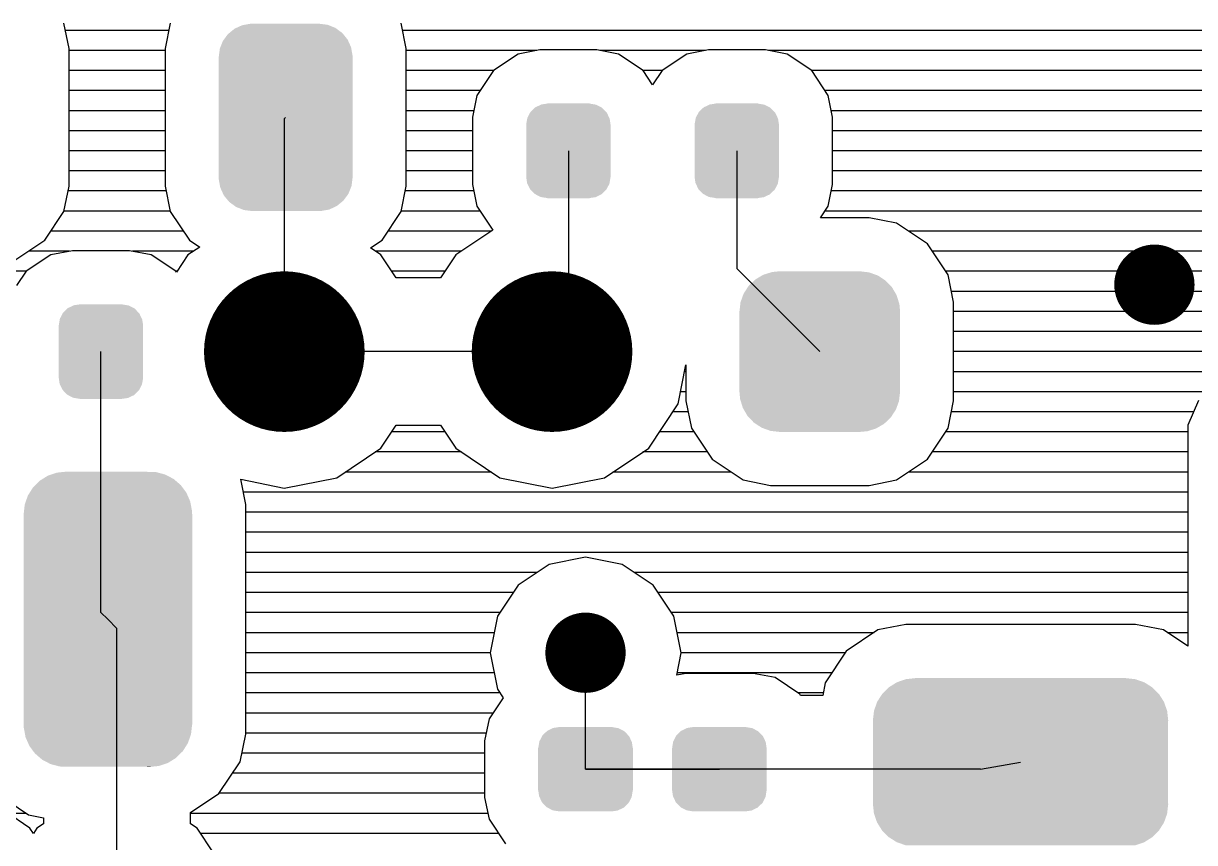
# Model space of a CAD drawing. Extents: x 295 to 953, y 10 to 290.
# Drawn here: x 681.49 to 705.93, y 253.35 to 270.45 of the extents above; entities that cross this region are included whole.
import ezdxf

# ---------------------------------------------------------------- set-up
doc = ezdxf.new("R2010")
doc.units = 0
doc.header["$LTSCALE"] = 5
doc.header["$MEASUREMENT"] = 0
doc.layers.get('0').update_dxf_attribs({"linetype": 'CONTINUOUS', "lineweight": 25})
doc.layers.add('DV-DPO-A6_BOT', color=7, linetype='CONTINUOUS')

msp = doc.modelspace()

# ---------------------------------------------------------------- linework, layer by layer
for points, const_width in [([(705.512, 264.999, -1), (704.674, 264.999, -1)], 0.838), ([(687.771, 263.602, -1), (686.094, 263.602, -1)], 1.676), ([(693.359, 263.602, -1), (691.682, 263.602, -1)], 1.676), ([(693.638, 257.316, -1), (692.8, 257.316, -1)], 0.838)]:
    msp.add_lwpolyline(points, format="xyb", close=True, dxfattribs=dict(const_width=const_width))
for points in [[(688.023, 270.341), (687.998, 270.36), (685.892, 270.341), (685.932, 270.36)], [(687.998, 270.36), (687.859, 270.415), (685.932, 270.36), (686.052, 270.415)], [(687.859, 270.415), (687.834, 270.425), (686.052, 270.415), (686.107, 270.425)], [(687.834, 270.425), (687.666, 270.446), (686.107, 270.425), (686.226, 270.446)], [(687.666, 270.446), (687.659, 270.447), (686.226, 270.446), (686.262, 270.447)], [(688.266, 270.088), (688.251, 270.119), (685.651, 270.088), (685.674, 270.119)], [(688.251, 270.119), (688.161, 270.23), (685.674, 270.119), (685.755, 270.23)], [(688.161, 270.23), (688.14, 270.255), (685.755, 270.23), (685.787, 270.255)], [(688.14, 270.255), (688.023, 270.341), (685.787, 270.255), (685.892, 270.341)], [(688.356, 269.785), (688.331, 269.924), (685.568, 269.785), (685.586, 269.924)], [(688.331, 269.924), (688.325, 269.959), (685.586, 269.924), (685.599, 269.959)], [(688.325, 269.959), (688.266, 270.088), (685.599, 269.959), (685.651, 270.088)], [(688.357, 269.749), (688.356, 269.785), (685.563, 269.749), (685.568, 269.785)], [(688.357, 267.234), (688.357, 269.749), (685.563, 267.234), (685.563, 269.749)], [(693.65, 268.604), (693.564, 268.692), (692.07, 268.604), (692.161, 268.692)], [(693.564, 268.692), (693.547, 268.701), (692.161, 268.692), (692.171, 268.701)], [(693.547, 268.701), (693.441, 268.756), (692.171, 268.701), (692.287, 268.756)], [(693.441, 268.756), (693.412, 268.761), (692.287, 268.756), (692.297, 268.761)], [(693.412, 268.761), (693.303, 268.779), (692.297, 268.761), (692.42, 268.779)], [(693.303, 268.779), (693.303, 268.782), (692.42, 268.779), (692.42, 268.782)], [(697.164, 268.604), (697.079, 268.692), (695.585, 268.604), (695.676, 268.692)], [(697.079, 268.692), (697.062, 268.701), (695.676, 268.692), (695.686, 268.701)], [(697.062, 268.701), (696.955, 268.756), (695.686, 268.701), (695.802, 268.756)], [(696.955, 268.756), (696.927, 268.761), (695.802, 268.756), (695.812, 268.761)], [(696.927, 268.761), (696.818, 268.779), (695.812, 268.761), (695.935, 268.779)], [(696.818, 268.779), (696.818, 268.782), (695.935, 268.779), (695.935, 268.782)], [(693.741, 268.344), (693.723, 268.466), (691.981, 268.344), (692.002, 268.466)], [(693.723, 268.466), (693.716, 268.481), (692.002, 268.466), (692.005, 268.481)], [(693.716, 268.481), (693.662, 268.592), (692.005, 268.481), (692.063, 268.592)], [(693.662, 268.592), (693.65, 268.604), (692.063, 268.592), (692.07, 268.604)], [(697.256, 268.344), (697.238, 268.466), (695.496, 268.344), (695.517, 268.466)], [(697.238, 268.466), (697.23, 268.481), (695.517, 268.466), (695.519, 268.481)], [(697.23, 268.481), (697.177, 268.592), (695.519, 268.481), (695.578, 268.592)], [(697.177, 268.592), (697.164, 268.604), (695.578, 268.592), (695.585, 268.604)], [(693.741, 268.341), (693.741, 268.344), (691.981, 268.341), (691.981, 268.344)], [(693.741, 267.245), (693.741, 268.341), (691.981, 267.245), (691.981, 268.341)], [(697.256, 268.341), (697.256, 268.344), (695.496, 268.341), (695.496, 268.344)], [(697.256, 267.245), (697.256, 268.341), (695.496, 267.245), (695.496, 268.341)], [(688.353, 267.198), (688.357, 267.234), (685.564, 267.198), (685.563, 267.234)], [(688.335, 267.059), (688.353, 267.198), (685.589, 267.059), (685.564, 267.198)], [(693.741, 267.243), (693.741, 267.245), (691.981, 267.243), (691.981, 267.245)], [(693.721, 267.12), (693.741, 267.243), (692, 267.12), (691.981, 267.243)], [(697.256, 267.243), (697.256, 267.245), (695.496, 267.243), (695.496, 267.245)], [(697.235, 267.12), (697.256, 267.243), (695.515, 267.12), (695.496, 267.243)], [(688.321, 267.025), (688.335, 267.059), (685.596, 267.025), (685.589, 267.059)], [(688.27, 266.896), (688.321, 267.025), (685.655, 266.896), (685.596, 267.025)], [(693.718, 267.105), (693.721, 267.12), (692.007, 267.105), (692, 267.12)], [(693.659, 266.994), (693.718, 267.105), (692.061, 266.994), (692.007, 267.105)], [(693.653, 266.982), (693.659, 266.994), (692.073, 266.982), (692.061, 266.994)], [(693.561, 266.894), (693.653, 266.982), (692.158, 266.894), (692.073, 266.982)], [(697.233, 267.105), (697.235, 267.12), (695.522, 267.105), (695.515, 267.12)], [(697.174, 266.994), (697.233, 267.105), (695.576, 266.994), (695.522, 267.105)], [(697.167, 266.982), (697.174, 266.994), (695.588, 266.982), (695.576, 266.994)], [(697.076, 266.894), (697.167, 266.982), (695.673, 266.894), (695.588, 266.982)], [(688.247, 266.864), (688.27, 266.896), (685.669, 266.864), (685.655, 266.896)], [(688.165, 266.753), (688.247, 266.864), (685.76, 266.753), (685.669, 266.864)], [(688.134, 266.728), (688.165, 266.753), (685.781, 266.728), (685.76, 266.753)], [(688.029, 266.642), (688.134, 266.728), (685.898, 266.642), (685.781, 266.728)], [(693.552, 266.885), (693.561, 266.894), (692.176, 266.885), (692.158, 266.894)], [(693.435, 266.83), (693.552, 266.885), (692.282, 266.83), (692.176, 266.885)], [(693.426, 266.825), (693.435, 266.83), (692.311, 266.825), (692.282, 266.83)], [(693.303, 266.808), (693.426, 266.825), (692.42, 266.808), (692.311, 266.825)], [(693.303, 266.804), (693.303, 266.808), (692.42, 266.804), (692.42, 266.808)], [(697.067, 266.885), (697.076, 266.894), (695.69, 266.885), (695.673, 266.894)], [(696.95, 266.83), (697.067, 266.885), (695.797, 266.83), (695.69, 266.885)], [(696.941, 266.825), (696.95, 266.83), (695.826, 266.825), (695.797, 266.83)], [(696.818, 266.808), (696.941, 266.825), (695.935, 266.808), (695.826, 266.825)], [(696.818, 266.804), (696.818, 266.808), (695.935, 266.804), (695.935, 266.808)], [(687.989, 266.623), (688.029, 266.642), (685.923, 266.623), (685.898, 266.642)], [(687.869, 266.568), (687.989, 266.623), (686.062, 266.568), (685.923, 266.623)], [(687.813, 266.558), (687.869, 266.568), (686.087, 266.558), (686.062, 266.568)], [(687.695, 266.537), (687.813, 266.558), (686.254, 266.537), (686.087, 266.558)], [(687.659, 266.536), (687.695, 266.537), (686.262, 266.536), (686.254, 266.537)], [(699.274, 265.207), (699.139, 265.256), (696.932, 265.207), (697.09, 265.256)], [(699.139, 265.256), (699.069, 265.264), (697.09, 265.256), (697.117, 265.264)], [(699.069, 265.264), (698.947, 265.279), (697.117, 265.264), (697.27, 265.279)], [(699.586, 264.976), (699.482, 265.085), (696.625, 264.976), (696.74, 265.085)], [(699.482, 265.085), (699.445, 265.109), (696.74, 265.085), (696.765, 265.109)], [(699.445, 265.109), (699.32, 265.191), (696.765, 265.109), (696.904, 265.191)], [(699.32, 265.191), (699.274, 265.207), (696.904, 265.191), (696.932, 265.207)], [(699.759, 264.632), (699.713, 264.779), (696.454, 264.632), (696.507, 264.779)], [(699.713, 264.779), (699.693, 264.814), (696.507, 264.779), (696.52, 264.814)], [(699.693, 264.814), (699.616, 264.945), (696.52, 264.814), (696.605, 264.945)], [(699.616, 264.945), (699.586, 264.976), (696.605, 264.945), (696.625, 264.976)], [(683.893, 264.413), (683.808, 264.501), (682.313, 264.413), (682.405, 264.501)], [(683.808, 264.501), (683.79, 264.51), (682.405, 264.501), (682.414, 264.51)], [(683.79, 264.51), (683.684, 264.565), (682.414, 264.51), (682.53, 264.565)], [(683.684, 264.565), (683.655, 264.57), (682.53, 264.565), (682.54, 264.57)], [(683.655, 264.57), (683.546, 264.588), (682.54, 264.57), (682.663, 264.588)], [(683.546, 264.588), (683.546, 264.591), (682.663, 264.588), (682.663, 264.591)], [(699.785, 264.44), (699.771, 264.594), (696.432, 264.44), (696.45, 264.594)], [(699.771, 264.594), (699.759, 264.632), (696.45, 264.594), (696.454, 264.632)], [(683.985, 264.153), (683.966, 264.275), (682.225, 264.153), (682.245, 264.275)], [(683.966, 264.275), (683.959, 264.29), (682.245, 264.275), (682.248, 264.29)], [(683.959, 264.29), (683.905, 264.401), (682.248, 264.29), (682.307, 264.401)], [(683.905, 264.401), (683.893, 264.413), (682.307, 264.401), (682.313, 264.413)], [(699.785, 262.764), (699.785, 264.44), (696.432, 262.764), (696.432, 264.44)], [(683.985, 264.15), (683.985, 264.153), (682.225, 264.15), (682.225, 264.153)], [(683.985, 263.054), (683.985, 264.15), (682.225, 263.054), (682.225, 264.15)], [(683.985, 263.052), (683.985, 263.054), (682.225, 263.052), (682.225, 263.054)], [(683.964, 262.929), (683.985, 263.052), (682.243, 262.929), (682.225, 263.052)], [(683.961, 262.914), (683.964, 262.929), (682.25, 262.914), (682.243, 262.929)], [(683.903, 262.803), (683.961, 262.914), (682.304, 262.803), (682.25, 262.914)], [(683.896, 262.791), (683.903, 262.803), (682.316, 262.791), (682.304, 262.803)], [(683.805, 262.703), (683.896, 262.791), (682.401, 262.703), (682.316, 262.791)], [(683.795, 262.694), (683.805, 262.703), (682.419, 262.694), (682.401, 262.703)], [(683.679, 262.639), (683.795, 262.694), (682.525, 262.639), (682.419, 262.694)], [(683.669, 262.634), (683.679, 262.639), (682.554, 262.634), (682.525, 262.639)], [(683.546, 262.617), (683.669, 262.634), (682.663, 262.617), (682.554, 262.634)], [(683.546, 262.613), (683.546, 262.617), (682.663, 262.613), (682.663, 262.617)], [(699.767, 262.61), (699.785, 262.764), (696.446, 262.61), (696.432, 262.764)], [(699.763, 262.572), (699.767, 262.61), (696.458, 262.572), (696.446, 262.61)], [(699.71, 262.426), (699.763, 262.572), (696.503, 262.426), (696.458, 262.572)], [(699.697, 262.39), (699.71, 262.426), (696.524, 262.39), (696.503, 262.426)], [(699.611, 262.259), (699.697, 262.39), (696.601, 262.259), (696.524, 262.39)], [(699.591, 262.228), (699.611, 262.259), (696.63, 262.228), (696.601, 262.259)], [(699.477, 262.119), (699.591, 262.228), (696.735, 262.119), (696.63, 262.228)], [(699.452, 262.095), (699.477, 262.119), (696.772, 262.095), (696.735, 262.119)], [(699.313, 262.014), (699.452, 262.095), (696.896, 262.014), (696.772, 262.095)], [(699.285, 261.997), (699.313, 262.014), (696.943, 261.997), (696.896, 262.014)], [(699.126, 261.948), (699.285, 261.997), (697.078, 261.948), (696.943, 261.997)], [(699.1, 261.94), (699.126, 261.948), (697.148, 261.94), (697.078, 261.948)], [(698.947, 261.926), (699.1, 261.94), (697.27, 261.926), (697.148, 261.94)], [(684.447, 261.036), (684.299, 261.075), (682.069, 261.036), (682.183, 261.075)], [(684.299, 261.075), (684.255, 261.087), (682.183, 261.075), (682.292, 261.087)], [(684.255, 261.087), (684.057, 261.093), (682.292, 261.087), (682.354, 261.093)], [(682.441, 261.093), (682.379, 261.096), (682.354, 261.093), (682.379, 261.096)], [(684.772, 260.815), (684.666, 260.906), (681.735, 260.815), (681.827, 260.906)], [(684.666, 260.906), (684.622, 260.944), (681.827, 260.906), (681.887, 260.944)], [(684.622, 260.944), (684.494, 261.011), (681.887, 260.944), (681.995, 261.011)], [(684.494, 261.011), (684.447, 261.036), (681.995, 261.011), (682.069, 261.036)], [(684.969, 260.474), (684.914, 260.599), (681.536, 260.474), (681.581, 260.599)], [(684.914, 260.599), (684.89, 260.655), (681.581, 260.599), (681.616, 260.655)], [(684.89, 260.655), (684.807, 260.767), (681.616, 260.655), (681.686, 260.767)], [(684.807, 260.767), (684.772, 260.815), (681.686, 260.767), (681.735, 260.815)], [(685.005, 260.279), (684.98, 260.413), (681.5, 260.279), (681.515, 260.413)], [(684.98, 260.413), (684.969, 260.474), (681.515, 260.413), (681.536, 260.474)], [(685.01, 255.815), (685.01, 260.213), (681.49, 255.815), (681.49, 260.213)], [(685.007, 260.216), (685.005, 260.279), (681.492, 260.216), (681.5, 260.279)], [(685.007, 260.213), (685.007, 260.216), (681.492, 260.213), (681.492, 260.216)], [(705.044, 256.597), (704.882, 256.699), (699.553, 256.597), (699.718, 256.699)], [(704.882, 256.699), (704.875, 256.701), (699.718, 256.699), (699.722, 256.701)], [(704.875, 256.701), (704.695, 256.764), (699.722, 256.701), (699.906, 256.764)], [(704.695, 256.764), (704.684, 256.765), (699.906, 256.764), (699.909, 256.765)], [(704.684, 256.765), (704.498, 256.786), (699.909, 256.765), (700.101, 256.786)], [(704.498, 256.786), (704.498, 256.79), (700.101, 256.786), (700.101, 256.79)], [(705.292, 256.291), (705.19, 256.454), (699.306, 256.291), (699.41, 256.454)], [(705.19, 256.454), (705.185, 256.458), (699.41, 256.454), (699.413, 256.458)], [(705.185, 256.458), (705.05, 256.594), (699.413, 256.458), (699.55, 256.594)], [(705.05, 256.594), (705.044, 256.597), (699.55, 256.594), (699.553, 256.597)], [(705.358, 256.104), (705.295, 256.286), (699.24, 256.104), (699.305, 256.286)], [(705.295, 256.286), (705.292, 256.291), (699.305, 256.286), (699.306, 256.291)], [(705.381, 255.907), (705.36, 256.099), (699.218, 255.907), (699.24, 256.099)], [(705.36, 256.099), (705.358, 256.104), (699.24, 256.099), (699.24, 256.104)], [(685.007, 255.812), (685.007, 255.815), (681.492, 255.812), (681.492, 255.815)], [(685, 255.749), (685.007, 255.812), (681.495, 255.749), (681.492, 255.812)], [(684.985, 255.616), (685, 255.749), (681.52, 255.616), (681.495, 255.749)], [(694.014, 255.685), (693.907, 255.742), (692.419, 255.685), (692.536, 255.742)], [(693.907, 255.742), (693.88, 255.746), (692.536, 255.742), (692.545, 255.746)], [(693.88, 255.746), (693.769, 255.765), (692.545, 255.746), (692.668, 255.765)], [(696.808, 255.685), (696.701, 255.742), (695.213, 255.685), (695.33, 255.742)], [(696.701, 255.742), (696.674, 255.746), (695.33, 255.742), (695.339, 255.746)], [(696.674, 255.746), (696.563, 255.765), (695.339, 255.746), (695.462, 255.765)], [(705.378, 255.837), (705.381, 255.907), (699.22, 255.837), (699.218, 255.907)], [(705.378, 254.223), (705.378, 255.837), (699.22, 254.223), (699.22, 255.837)], [(684.964, 255.554), (684.985, 255.616), (681.531, 255.554), (681.52, 255.616)], [(684.919, 255.429), (684.964, 255.554), (681.586, 255.429), (681.531, 255.554)], [(694.205, 255.326), (694.187, 255.45), (692.233, 255.326), (692.253, 255.45)], [(694.187, 255.45), (694.181, 255.464), (692.253, 255.45), (692.255, 255.464)], [(694.181, 255.464), (694.127, 255.576), (692.255, 255.464), (692.313, 255.576)], [(694.127, 255.576), (694.116, 255.588), (692.313, 255.576), (692.319, 255.588)], [(694.116, 255.588), (694.03, 255.677), (692.319, 255.588), (692.41, 255.677)], [(694.03, 255.677), (694.014, 255.685), (692.41, 255.677), (692.419, 255.685)], [(696.999, 255.326), (696.981, 255.45), (695.027, 255.326), (695.047, 255.45)], [(696.981, 255.45), (696.975, 255.464), (695.047, 255.45), (695.049, 255.464)], [(696.975, 255.464), (696.921, 255.576), (695.049, 255.464), (695.107, 255.576)], [(696.921, 255.576), (696.91, 255.588), (695.107, 255.576), (695.113, 255.588)], [(696.91, 255.588), (696.824, 255.677), (695.113, 255.588), (695.204, 255.677)], [(696.824, 255.677), (696.808, 255.685), (695.204, 255.677), (695.213, 255.685)], [(684.884, 255.373), (684.919, 255.429), (681.61, 255.373), (681.586, 255.429)], [(684.814, 255.261), (684.884, 255.373), (681.692, 255.261), (681.61, 255.373)], [(684.765, 255.214), (684.814, 255.261), (681.728, 255.214), (681.692, 255.261)], [(684.673, 255.122), (684.765, 255.214), (681.834, 255.122), (681.728, 255.214)], [(694.208, 254.443), (694.208, 255.326), (692.23, 254.443), (692.23, 255.326)], [(697.002, 254.443), (697.002, 255.326), (695.024, 254.443), (695.024, 255.326)], [(684.613, 255.084), (684.673, 255.122), (681.878, 255.084), (681.834, 255.122)], [(684.505, 255.017), (684.613, 255.084), (682.006, 255.017), (681.878, 255.084)], [(684.432, 254.992), (684.505, 255.017), (682.053, 254.992), (682.006, 255.017)], [(684.317, 254.953), (684.432, 254.992), (682.201, 254.953), (682.053, 254.992)], [(684.209, 254.942), (684.317, 254.953), (682.245, 254.942), (682.201, 254.953)], [(684.147, 254.935), (684.209, 254.942), (682.443, 254.935), (682.245, 254.942)], [(684.12, 254.932), (684.147, 254.935), (684.12, 254.932), (684.057, 254.935)], [(694.185, 254.32), (694.205, 254.443), (692.25, 254.32), (692.233, 254.443)], [(694.183, 254.306), (694.185, 254.32), (692.257, 254.306), (692.25, 254.32)], [(694.125, 254.194), (694.183, 254.306), (692.311, 254.194), (692.257, 254.306)], [(696.979, 254.32), (696.999, 254.443), (695.044, 254.32), (695.027, 254.443)], [(696.977, 254.306), (696.979, 254.32), (695.051, 254.306), (695.044, 254.32)], [(696.919, 254.194), (696.977, 254.306), (695.105, 254.194), (695.051, 254.306)], [(694.119, 254.182), (694.125, 254.194), (692.322, 254.182), (692.311, 254.194)], [(694.027, 254.093), (694.119, 254.182), (692.407, 254.093), (692.322, 254.182)], [(694.019, 254.084), (694.027, 254.093), (692.424, 254.084), (692.407, 254.093)], [(693.902, 254.028), (694.019, 254.084), (692.531, 254.028), (692.424, 254.084)], [(693.893, 254.023), (693.902, 254.028), (692.557, 254.023), (692.531, 254.028)], [(693.769, 254.005), (693.893, 254.023), (692.668, 254.005), (692.557, 254.023)], [(696.913, 254.182), (696.919, 254.194), (695.116, 254.182), (695.105, 254.194)], [(696.821, 254.093), (696.913, 254.182), (695.201, 254.093), (695.116, 254.182)], [(696.813, 254.084), (696.821, 254.093), (695.218, 254.084), (695.201, 254.093)], [(696.696, 254.028), (696.813, 254.084), (695.325, 254.028), (695.218, 254.084)], [(696.687, 254.023), (696.696, 254.028), (695.351, 254.023), (695.325, 254.028)], [(696.563, 254.005), (696.687, 254.023), (695.462, 254.005), (695.351, 254.023)], [(705.381, 254.153), (705.378, 254.223), (699.218, 254.153), (699.22, 254.223)], [(705.359, 253.962), (705.381, 254.153), (699.239, 253.962), (699.218, 254.153)], [(705.359, 253.956), (705.359, 253.962), (699.241, 253.956), (699.239, 253.962)], [(705.294, 253.774), (705.359, 253.956), (699.304, 253.774), (699.241, 253.956)], [(705.292, 253.769), (705.294, 253.774), (699.307, 253.769), (699.304, 253.774)], [(705.189, 253.607), (705.292, 253.769), (699.409, 253.607), (699.307, 253.769)], [(705.186, 253.602), (705.189, 253.607), (699.413, 253.602), (699.409, 253.607)], [(705.049, 253.466), (705.186, 253.602), (699.549, 253.466), (699.413, 253.602)], [(705.045, 253.463), (705.049, 253.466), (699.555, 253.463), (699.549, 253.466)], [(704.881, 253.361), (705.045, 253.463), (699.717, 253.361), (699.555, 253.463)], [(704.877, 253.359), (704.881, 253.361), (699.724, 253.359), (699.717, 253.361)], [(704.693, 253.296), (704.877, 253.359), (699.904, 253.296), (699.724, 253.359)]]:
    msp.add_solid(points)
at = {"layer": 'DV-DPO-A6_BOT'}
for p, q in [((682.44, 269.928), (682.333, 270.459)), ((684.552, 270.459), (684.446, 269.928)), ((689.475, 269.928), (689.374, 270.459)), ((684.524, 270.308), (682.361, 270.308)), ((716.761, 270.308), (689.402, 270.308)), ((682.44, 267.055), (682.44, 269.928)), ((684.446, 269.889), (682.44, 269.889)), ((684.446, 269.928), (684.446, 267.055)), ((689.475, 267.055), (689.475, 269.928)), ((692.202, 269.889), (689.475, 269.889)), ((692.263, 269.9), (691.811, 269.81)), ((693.454, 269.9), (692.263, 269.9)), ((693.906, 269.81), (693.454, 269.9)), ((695.722, 269.889), (693.515, 269.889)), ((695.784, 269.9), (695.331, 269.81)), ((696.974, 269.9), (695.784, 269.9)), ((697.427, 269.81), (696.974, 269.9)), ((716.515, 269.889), (697.035, 269.889)), ((691.811, 269.81), (691.297, 269.47)), ((694.42, 269.47), (693.906, 269.81)), ((695.331, 269.81), (694.817, 269.47)), ((697.941, 269.47), (697.427, 269.81)), ((684.446, 269.47), (682.44, 269.47)), ((691.302, 269.47), (689.475, 269.47)), ((691.297, 269.47), (690.95, 268.95)), ((694.823, 269.47), (694.415, 269.47)), ((694.616, 269.173), (694.42, 269.47)), ((694.817, 269.47), (694.616, 269.173)), ((716.431, 269.47), (697.935, 269.47)), ((698.287, 268.95), (697.941, 269.47)), ((684.446, 269.05), (682.44, 269.05)), ((691.017, 269.05), (689.475, 269.05)), ((690.95, 268.95), (690.861, 268.497)), ((716.404, 269.05), (698.22, 269.05)), ((698.377, 268.497), (698.287, 268.95)), ((684.446, 268.631), (682.44, 268.631)), ((686.932, 268.464), (686.96, 268.492)), ((686.932, 268.464), (686.932, 263.602)), ((690.889, 268.631), (689.475, 268.631)), ((690.861, 268.497), (690.861, 267.089)), ((708.776, 268.631), (698.349, 268.631)), ((698.377, 267.089), (698.377, 268.497)), ((684.446, 268.212), (682.44, 268.212)), ((690.861, 268.212), (689.475, 268.212)), ((708.239, 268.212), (698.377, 268.212)), ((684.446, 267.793), (682.44, 267.793)), ((690.861, 267.793), (689.475, 267.793)), ((692.861, 267.793), (692.861, 264.636)), ((696.376, 267.793), (696.376, 265.334)), ((707.966, 267.793), (698.377, 267.793)), ((684.446, 267.374), (682.44, 267.374)), ((690.861, 267.374), (689.475, 267.374)), ((707.882, 267.374), (698.377, 267.374)), ((682.333, 266.525), (682.44, 267.055)), ((684.468, 266.955), (682.417, 266.955)), ((684.446, 267.055), (684.552, 266.525)), ((689.374, 266.525), (689.475, 267.055)), ((690.889, 266.955), (689.458, 266.955)), ((690.861, 267.089), (690.95, 266.636)), ((698.287, 266.636), (698.377, 267.089)), ((707.876, 266.955), (698.349, 266.955)), ((681.931, 265.927), (682.333, 266.525)), ((684.552, 266.536), (682.333, 266.536)), ((684.552, 266.525), (684.954, 265.927)), ((688.972, 265.927), (689.374, 266.525)), ((691.017, 266.536), (689.374, 266.536)), ((690.95, 266.636), (691.285, 266.139)), ((698.125, 266.396), (698.287, 266.636)), ((707.876, 266.536), (698.22, 266.536)), ((699.142, 266.396), (698.125, 266.396)), ((699.712, 266.284), (699.142, 266.396)), ((700.36, 265.854), (699.712, 266.284)), ((684.826, 266.117), (682.06, 266.117)), ((691.258, 266.117), (689.101, 266.117)), ((691.285, 266.139), (690.509, 265.619)), ((707.887, 266.117), (699.958, 266.117)), ((681.328, 265.524), (681.931, 265.927)), ((685.167, 265.781), (684.921, 265.619)), ((684.954, 265.927), (685.167, 265.781)), ((688.732, 265.765), (688.972, 265.927)), ((688.95, 265.619), (688.732, 265.765)), ((700.791, 265.206), (700.36, 265.854)), ((682.06, 265.619), (681.546, 265.279)), ((682.451, 265.698), (681.59, 265.698)), ((682.512, 265.709), (682.06, 265.619)), ((683.703, 265.709), (682.512, 265.709)), ((684.155, 265.619), (683.703, 265.709)), ((685.044, 265.698), (683.764, 265.698)), ((684.669, 265.279), (684.155, 265.619)), ((684.921, 265.619), (684.68, 265.262)), ((690.632, 265.698), (688.827, 265.698)), ((689.268, 265.139), (688.95, 265.619)), ((690.509, 265.619), (690.19, 265.139)), ((707.977, 265.698), (700.461, 265.698)), ((681.551, 265.279), (681.143, 265.279)), ((681.546, 265.279), (681.344, 264.982)), ((684.697, 265.279), (684.664, 265.279)), ((684.68, 265.262), (684.669, 265.279)), ((690.285, 265.279), (689.173, 265.279)), ((696.376, 265.334), (698.108, 263.602)), ((708.256, 265.279), (700.74, 265.279)), ((690.19, 265.139), (689.268, 265.139)), ((700.902, 264.636), (700.791, 265.206)), ((708.396, 264.859), (700.858, 264.859)), ((692.861, 264.636), (692.52, 263.602)), ((700.902, 262.574), (700.902, 264.636)), ((707.893, 264.44), (700.902, 264.44)), ((707.452, 264.021), (700.902, 264.021)), ((683.105, 258.159), (683.105, 263.602)), ((692.52, 263.602), (686.932, 263.602)), ((707.032, 263.602), (700.902, 263.602)), ((695.152, 262.512), (695.314, 263.328)), ((695.314, 263.328), (695.314, 262.574)), ((695.314, 263.183), (695.286, 263.183)), ((706.613, 263.183), (700.902, 263.183)), ((695.314, 262.764), (695.203, 262.764)), ((695.314, 262.574), (695.432, 262.004)), ((700.791, 262.004), (700.902, 262.574)), ((706.194, 262.764), (700.902, 262.764)), ((706.01, 262.579), (705.792, 262.065)), ((694.538, 261.59), (695.152, 262.512)), ((695.365, 262.345), (695.046, 262.345)), ((705.909, 262.345), (700.858, 262.345)), ((688.95, 261.59), (689.268, 262.065)), ((689.268, 262.065), (690.19, 262.065)), ((690.19, 262.065), (690.509, 261.59)), ((705.792, 262.065), (705.792, 257.45)), ((690.285, 261.926), (689.173, 261.926)), ((695.482, 261.926), (694.761, 261.926)), ((695.432, 262.004), (695.862, 261.356)), ((700.36, 261.356), (700.791, 262.004)), ((705.792, 261.926), (700.74, 261.926)), ((688.028, 260.97), (688.95, 261.59)), ((690.509, 261.59), (691.431, 260.97)), ((693.616, 260.97), (694.538, 261.59)), ((690.632, 261.507), (688.827, 261.507)), ((695.761, 261.507), (694.415, 261.507)), ((695.862, 261.356), (696.51, 260.925)), ((699.712, 260.925), (700.36, 261.356)), ((705.792, 261.507), (700.461, 261.507)), ((691.258, 261.088), (688.201, 261.088)), ((696.264, 261.088), (693.789, 261.088)), ((705.792, 261.088), (699.958, 261.088)), ((686.128, 260.411), (686.022, 260.937)), ((686.022, 260.937), (686.932, 260.752)), ((686.932, 260.752), (688.028, 260.97)), ((691.431, 260.97), (692.52, 260.752)), ((692.52, 260.752), (693.616, 260.97)), ((696.51, 260.925), (697.08, 260.808)), ((699.142, 260.808), (699.712, 260.925)), ((705.792, 260.668), (686.077, 260.668)), ((697.08, 260.808), (699.142, 260.808)), ((686.128, 255.617), (686.128, 260.411)), ((705.792, 260.249), (686.128, 260.249)), ((705.792, 259.83), (686.128, 259.83)), ((705.792, 259.411), (686.128, 259.411)), ((692.459, 259.16), (691.811, 258.729)), ((693.219, 259.311), (692.459, 259.16)), ((693.984, 259.16), (693.219, 259.311)), ((694.633, 258.729), (693.984, 259.16)), ((692.213, 258.992), (686.128, 258.992)), ((705.792, 258.992), (694.23, 258.992)), ((691.811, 258.729), (691.38, 258.081)), ((695.063, 258.081), (694.633, 258.729)), ((691.71, 258.573), (686.128, 258.573)), ((705.792, 258.573), (694.733, 258.573)), ((683.105, 258.159), (683.25, 258.014)), ((691.431, 258.154), (686.128, 258.154)), ((705.792, 258.154), (695.013, 258.154)), ((683.44, 257.824), (683.25, 258.014)), ((691.38, 258.081), (691.23, 257.316)), ((695.214, 257.316), (695.063, 258.081)), ((699.908, 257.908), (699.321, 257.791)), ((704.697, 257.908), (699.908, 257.908)), ((705.283, 257.791), (704.697, 257.908)), ((683.44, 252.091), (683.44, 257.824)), ((691.313, 257.735), (686.128, 257.735)), ((699.243, 257.735), (695.13, 257.735)), ((699.321, 257.791), (698.662, 257.349)), ((705.792, 257.45), (705.283, 257.791)), ((705.792, 257.735), (705.362, 257.735)), ((691.23, 257.316), (686.128, 257.316)), ((691.23, 257.316), (691.38, 256.556)), ((693.219, 254.885), (693.219, 257.316)), ((695.124, 256.846), (695.214, 257.316)), ((698.639, 257.316), (695.214, 257.316)), ((698.662, 257.349), (698.22, 256.69)), ((691.313, 256.897), (686.128, 256.897)), ((695.314, 256.885), (695.124, 256.846)), ((698.36, 256.897), (695.13, 256.897)), ((696.717, 256.885), (695.314, 256.885)), ((697.175, 256.796), (696.717, 256.885)), ((697.689, 256.449), (697.175, 256.796)), ((698.22, 256.69), (698.17, 256.422)), ((691.431, 256.477), (686.128, 256.477)), ((691.38, 256.556), (691.498, 256.377)), ((698.181, 256.477), (697.645, 256.477)), ((697.706, 256.422), (697.689, 256.449)), ((691.498, 256.377), (691.207, 255.935)), ((698.17, 256.422), (697.706, 256.422)), ((691.291, 256.058), (686.128, 256.058)), ((691.207, 255.935), (691.112, 255.477)), ((686.01, 255.036), (686.128, 255.617)), ((691.146, 255.639), (686.128, 255.639)), ((691.112, 255.477), (691.112, 254.292)), ((691.112, 255.22), (686.049, 255.22)), ((685.569, 254.376), (686.01, 255.036)), ((701.461, 254.885), (702.299, 255.03)), ((691.112, 254.801), (685.854, 254.801)), ((701.461, 254.885), (693.219, 254.885)), ((693.219, 254.885), (696.013, 254.885)), ((680.931, 254.376), (681.59, 253.935)), ((684.977, 253.98), (685.569, 254.376)), ((691.112, 254.382), (685.575, 254.382)), ((691.112, 254.292), (691.207, 253.84)), ((681.624, 253.655), (681.11, 254.002)), ((681.546, 253.963), (681.16, 253.963)), ((681.59, 253.935), (681.903, 253.873)), ((681.903, 253.745), (681.769, 253.655)), ((681.903, 253.873), (681.903, 253.745)), ((684.977, 253.745), (684.977, 253.98)), ((691.179, 253.963), (684.977, 253.963)), ((685.116, 253.655), (684.977, 253.745)), ((691.207, 253.84), (691.548, 253.326)), ((681.696, 253.544), (681.624, 253.655)), ((681.769, 253.655), (681.696, 253.544)), ((685.457, 253.141), (685.116, 253.655)), ((691.403, 253.544), (685.189, 253.544))]:
    msp.add_line(p, q, dxfattribs=at)

doc.saveas('drawing.dxf')
